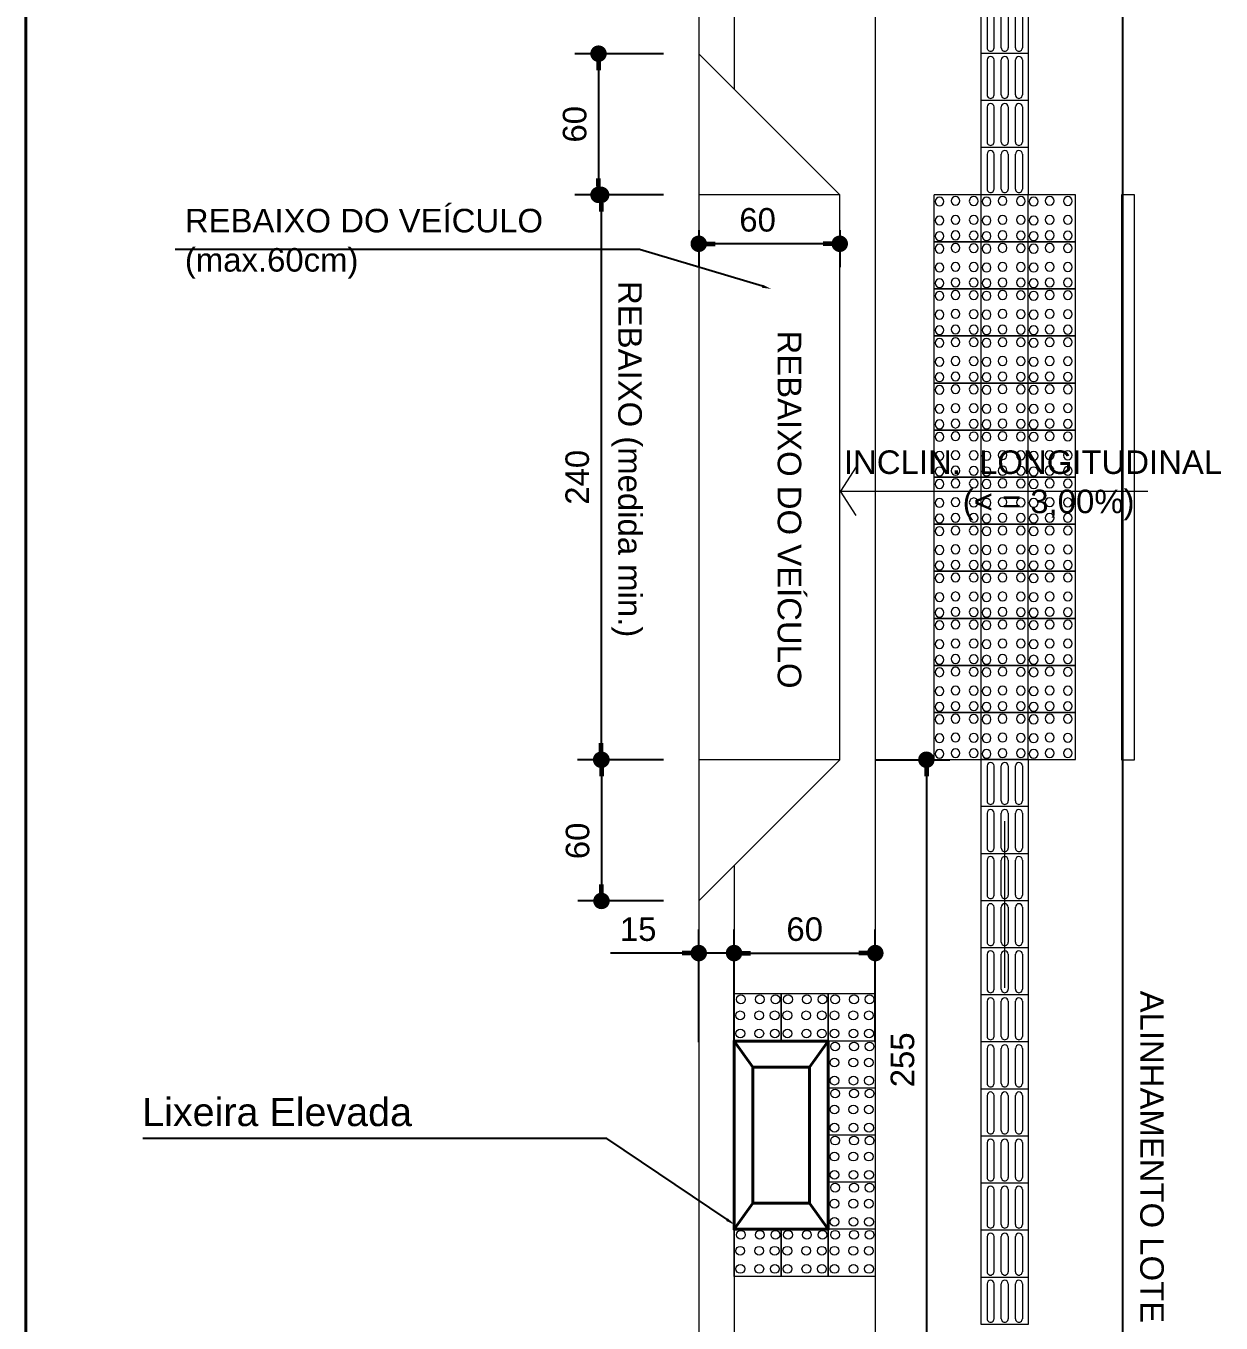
# Model space of a CAD drawing. Header units: millimetres. Extents: x 2084 to 63904, y -2368 to 2343.
# Drawn here: x 61304 to 61812, y -1380 to -829 of the extents above; entities that cross this region are included whole.
import ezdxf
from ezdxf import colors
from ezdxf.entities.mleader import LeaderData, LeaderLine
from ezdxf.math import Vec2, Vec3

# ---------------------------------------------------------------- set-up
doc = ezdxf.new("R2010")
doc.units = ezdxf.units.MM
doc.header["$PDMODE"] = 2
doc.layers.get('0').update_dxf_attribs({"color": 8})
doc.layers.get('Defpoints').update_dxf_attribs({"lineweight": 0})
for name, color, linetype, lineweight in [('BLOCOS', 1, 'Continuous', 5), ('COTAS', 1, 'Continuous', 0), ('P1', 1, 'Continuous', 5), ('P4', 4, 'Continuous', 40), ('P6', 6, 'Continuous', 60), ('PASSEIO PÚBLIOO', 252, 'Continuous', 13), ('PISO PODOTÁTIL-ALERTA', 1, 'Continuous', 5), ('TEXTO PADRÃO', 2, 'Continuous', 15)]:
    doc.layers.add(name, color=color, linetype=linetype, lineweight=lineweight)
doc.layers.add('LINHAS', color=3, linetype='Continuous')
doc.layers.add('TEXTO', color=2, linetype='Continuous')
doc.styles.get("Standard").update_dxf_attribs({"font": 'arial.ttf'})
doc.dimstyles.new('1-50', dxfattribs={"dimtxt": 10, "dimasz": 7, "dimexe": 10, "dimexo": 15, "dimgap": 5, "dimtad": 1, "dimdec": 0, "dimtxsty": 'Standard', "dimblk": 'DOT', "dimcen": 2.5, "dimclrd": 5, "dimclre": 5, "dimclrt": 7, "dimadec": 0, "dimazin": 0, "dimtfac": 1, "dimtdec": 0, "dimtmove": 0, "dimatfit": 3, "dimldrblk": 'DOT', "dimfxl": 10, "dimarcsym": 0})

# ---------------------------------------------------------------- blocks, each defined once
blk = doc.blocks.new('Piso tátil direcional')
for p, q in [((0, 0), (20, 0)), ((0, 0), (0, -20)), ((20, 0), (20, -20)), ((2.71, -2.52), (17.6, -2.52)), ((17.6, -5.44), (2.71, -5.44)), ((2.71, -8.54), (17.6, -8.54)), ((17.6, -11.46), (2.71, -11.46)), ((17.6, -14.56), (2.71, -14.56)), ((20, -20), (0, -20)), ((2.71, -17.48), (17.6, -17.48))]:
    blk.add_line(p, q)
for centre, start, end in [((2.71, -3.98), 90, 270), ((2.71, -3.98), 90, 270), ((17.6, -3.98), 270, 90), ((2.71, -10), 90, 270), ((2.71, -10), 90, 270), ((17.6, -10), 270, 90), ((2.71, -16.02), 90, 270), ((2.71, -16.02), 90, 270), ((17.6, -16.02), 270, 90)]:
    blk.add_arc(centre, 1.46, start, end)
blk = doc.blocks.new('DOT')
at = {"layer": 'P6', "color": 0, "linetype": 'ByBlock'}
blk.add_line((-0.5, 0), (-1, 0), dxfattribs=at)
at = {"layer": 'P6', "color": 0, "linetype": 'ByBlock', "const_width": 0.5}
blk.add_lwpolyline([(-0.25, 0, 1), (0.25, 0, 1)], format="xyb", close=True, dxfattribs=at)
blk = doc.blocks.new('*D96')
at = {"layer": 'COTAS', "color": 5, "lineweight": -2, "transparency": 16777216}
for p, q in [((61575.28, -1141), (61538.96, -1141)), ((61548.96, -1148), (61548.96, -1194)), ((61575.28, -1201), (61538.96, -1201))]:
    blk.add_line(p, q, dxfattribs=at)
at = {"layer": 'Defpoints', "color": 0, "transparency": 16777216}
for p in [(61590.28, -1141), (61548.96, -1201), (61590.28, -1201, 10)]:
    blk.add_point(p, dxfattribs=at)
at = {"layer": 'COTAS', "color": 5, "lineweight": -2, "transparency": 16777216, "xscale": 7, "yscale": 7, "zscale": 7}
for p, rotation in [((61548.96, -1141), 90), ((61548.96, -1201), 270)]:
    blk.add_blockref('DOT', p, dxfattribs=dict(at, rotation=rotation))
at = {"layer": 'COTAS', "color": 7, "transparency": 16777216, "insert": (61538.86, -1175.49), "char_height": 10, "attachment_point": 5, "rotation": 90}
blk.add_mtext('60', dxfattribs=at)
blk = doc.blocks.new('_DOT')
at = {"color": 0, "linetype": 'ByBlock', "lineweight": -2}
blk.add_line((-0.5, 0), (-1, 0), dxfattribs=at)
at = {"linetype": 'ByBlock', "lineweight": -2, "const_width": 0.5}
blk.add_lwpolyline([(-0.25, 0, 1), (0.25, 0, 1)], format="xyb", close=True, dxfattribs=at)
blk = doc.blocks.new('*D101')
at = {"layer": 'BLOCOS', "color": 5, "lineweight": -2, "transparency": 16777216}
for p, q in [((61590.28, -916), (61590.28, -931.77)), ((61650.17, -916), (61650.17, -931.77)), ((61643.17, -921.77), (61597.28, -921.77))]:
    blk.add_line(p, q, dxfattribs=at)
at = {"layer": 'Defpoints', "color": 0, "transparency": 16777216}
for p in [(61590.28, -901), (61650.17, -901), (61590.28, -921.77)]:
    blk.add_point(p, dxfattribs=at)
at = {"layer": 'BLOCOS', "color": 5, "lineweight": -2, "transparency": 16777216, "xscale": 7, "yscale": 7, "zscale": 7, "rotation": 180}
blk.add_blockref('DOT', (61590.28, -921.77), dxfattribs=at)
at = {"layer": 'BLOCOS', "color": 5, "lineweight": -2, "transparency": 16777216, "xscale": 7, "yscale": 7, "zscale": 7}
blk.add_blockref('DOT', (61650.17, -921.77), dxfattribs=at)
at = {"layer": 'BLOCOS', "color": 7, "transparency": 16777216, "insert": (61615.28, -911.66), "char_height": 10, "attachment_point": 5}
blk.add_mtext('60', dxfattribs=at)
blk = doc.blocks.new('*D97')
at = {"layer": 'COTAS', "color": 5, "lineweight": -2, "transparency": 16777216}
for p, q in [((61575.28, -901), (61538.83, -901)), ((61548.83, -908), (61548.83, -1134)), ((61575.28, -1141), (61538.83, -1141))]:
    blk.add_line(p, q, dxfattribs=at)
at = {"layer": 'Defpoints', "color": 0, "transparency": 16777216}
for p in [(61590.28, -901), (61548.83, -1141), (61590.28, -1141)]:
    blk.add_point(p, dxfattribs=at)
at = {"layer": 'COTAS', "color": 5, "lineweight": -2, "transparency": 16777216, "xscale": 7, "yscale": 7, "zscale": 7}
for p, rotation in [((61548.83, -901), 90), ((61548.83, -1141), 270)]:
    blk.add_blockref('DOT', p, dxfattribs=dict(at, rotation=rotation))
at = {"layer": 'COTAS', "color": 7, "transparency": 16777216, "insert": (61538.72, -1021), "char_height": 10, "attachment_point": 5, "rotation": 90}
blk.add_mtext('240', dxfattribs=at)
blk = doc.blocks.new('*D98')
at = {"layer": 'COTAS', "color": 5, "lineweight": -2, "transparency": 16777216}
for p, q in [((61575.28, -841), (61537.71, -841)), ((61547.71, -848), (61547.71, -894)), ((61575.28, -901), (61537.71, -901))]:
    blk.add_line(p, q, dxfattribs=at)
at = {"layer": 'Defpoints', "color": 0, "transparency": 16777216}
for p in [(61590.28, -841, 10), (61547.71, -901), (61590.28, -901, 10)]:
    blk.add_point(p, dxfattribs=at)
at = {"layer": 'COTAS', "color": 5, "lineweight": -2, "transparency": 16777216, "xscale": 7, "yscale": 7, "zscale": 7}
for p, rotation in [((61547.71, -841), 90), ((61547.71, -901), 270)]:
    blk.add_blockref('DOT', p, dxfattribs=dict(at, rotation=rotation))
at = {"layer": 'COTAS', "color": 7, "transparency": 16777216, "insert": (61537.61, -871), "char_height": 10, "attachment_point": 5, "rotation": 90}
blk.add_mtext('60', dxfattribs=at)
blk = doc.blocks.new('*D99')
at = {"layer": 'COTAS', "color": 5, "lineweight": -2, "transparency": 16777216}
for p, q in [((61605.28, -1261.03), (61605.28, -1213.16)), ((61665.28, -1261.03), (61665.28, -1213.16)), ((61612.28, -1223.16), (61658.28, -1223.16))]:
    blk.add_line(p, q, dxfattribs=at)
at = {"layer": 'Defpoints', "color": 0, "transparency": 16777216}
for p in [(61665.28, -1223.16), (61605.28, -1276.03), (61665.28, -1276.03)]:
    blk.add_point(p, dxfattribs=at)
at = {"layer": 'COTAS', "color": 5, "lineweight": -2, "transparency": 16777216, "xscale": 7, "yscale": 7, "zscale": 7, "rotation": 180}
blk.add_blockref('DOT', (61605.28, -1223.16), dxfattribs=at)
at = {"layer": 'COTAS', "color": 5, "lineweight": -2, "transparency": 16777216, "xscale": 7, "yscale": 7, "zscale": 7}
blk.add_blockref('DOT', (61665.28, -1223.16), dxfattribs=at)
at = {"layer": 'COTAS', "color": 7, "transparency": 16777216, "insert": (61635.28, -1213.05), "char_height": 10, "attachment_point": 5}
blk.add_mtext('60', dxfattribs=at)
blk = doc.blocks.new('*D103')
at = {"layer": 'COTAS', "color": 5, "lineweight": -2, "transparency": 16777216}
for p, q in [((61590.28, -1261.03), (61590.28, -1213.16)), ((61605.28, -1261.03), (61605.28, -1213.16)), ((61583.28, -1223.16), (61552.82, -1223.16)), ((61605.28, -1223.16), (61590.28, -1223.16)), ((61612.28, -1223.16), (61619.28, -1223.16))]:
    blk.add_line(p, q, dxfattribs=at)
at = {"layer": 'Defpoints', "color": 0, "transparency": 16777216}
for p in [(61590.28, -1223.16), (61590.28, -1276.03), (61605.28, -1276.03)]:
    blk.add_point(p, dxfattribs=at)
at = {"layer": 'COTAS', "color": 5, "lineweight": -2, "transparency": 16777216, "xscale": 7, "yscale": 7, "zscale": 7}
blk.add_blockref('DOT', (61590.28, -1223.16), dxfattribs=at)
at = {"layer": 'COTAS', "color": 5, "lineweight": -2, "transparency": 16777216, "xscale": 7, "yscale": 7, "zscale": 7, "rotation": 180}
blk.add_blockref('DOT', (61605.28, -1223.16), dxfattribs=at)
at = {"layer": 'COTAS', "color": 7, "transparency": 16777216, "insert": (61564.55, -1213.05), "char_height": 10, "attachment_point": 5}
blk.add_mtext('15', dxfattribs=at)
blk = doc.blocks.new('Piso tátil alerta')
for p, q in [((-20, 0), (0, 0)), ((-20, 0), (-20, -20)), ((0, 0), (0, -20)), ((0, -20), (-20, -20))]:
    blk.add_line(p, q)
for centre in [(-17.71, -2.43), (-10.91, -2.74), (-3.18, -2.67), (-17.71, -9.04), (-10.91, -9.34), (-3.18, -9.28), (-17.71, -17.08), (-10.91, -17.38), (-3.18, -17.32)]:
    blk.add_circle(centre, 1.86)
blk = doc.blocks.new('*D112')
at = {"layer": 'COTAS', "color": 5, "lineweight": -2, "transparency": 16777216}
for p, q in [((61665.17, -1141), (61696.98, -1141)), ((61686.98, -1148), (61686.98, -1389.03)), ((61665.17, -1396.03), (61696.98, -1396.03))]:
    blk.add_line(p, q, dxfattribs=at)
at = {"layer": 'Defpoints', "color": 0, "transparency": 16777216}
for p in [(61650.17, -1141, -10), (61650.17, -1396.03), (61686.98, -1396.03)]:
    blk.add_point(p, dxfattribs=at)
at = {"layer": 'COTAS', "color": 5, "lineweight": -2, "transparency": 16777216, "xscale": 7, "yscale": 7, "zscale": 7}
for p, rotation in [((61686.98, -1141), 90), ((61686.98, -1396.03), 270)]:
    blk.add_blockref('DOT', p, dxfattribs=dict(at, rotation=rotation))
at = {"layer": 'COTAS', "color": 7, "transparency": 16777216, "insert": (61676.87, -1268.52), "char_height": 10, "attachment_point": 5, "rotation": 90}
blk.add_mtext('255', dxfattribs=at)

msp = doc.modelspace()

# ---------------------------------------------------------------- linework, layer by layer
at = {"layer": 'BLOCOS'}
for points in [[(61657.18, -1016.5), (61650.53, -1026.85)], [(61657.18, -1037.2), (61650.53, -1026.85)]]:
    msp.add_lwpolyline(points, dxfattribs=at)
at = {"layer": 'COTAS'}
for p, q in [((61650.53, -1026.85), (61781.09, -1026.85)), ((61720.26, -1237.99), (61720.26, -1167.13))]:
    msp.add_line(p, q, dxfattribs=at)
at = {"layer": 'COTAS', "elevation": -10}
msp.add_lwpolyline([(61769.91, -1141), (61775.34, -1141), (61775.34, -901), (61769.91, -901)], close=True, dxfattribs=at)
at = {"layer": 'LINHAS'}
msp.add_line((61770.28, -692.23), (61770.28, -1542.93), dxfattribs=at)
at = {"layer": 'P1'}
for p, q in [((61590.28, -692.23), (61590.28, -1542.93)), ((61605.28, -692.23), (61605.28, -856.03)), ((61590.28, -841, -10), (61650.17, -901, -10)), ((61650.17, -901, -10), (61590.28, -901, -10)), ((61650.17, -1141, -10), (61650.17, -901, -10)), ((61650.17, -1141, -10), (61590.28, -1141, -10)), ((61590.28, -1201), (61650.17, -1141, -10)), ((61605.28, -1185.98), (61605.28, -1542.93))]:
    msp.add_line(p, q, dxfattribs=at)
at = {"layer": 'P4'}
for p, q in [((61304.5, -2368.06), (61304.5, -388.48)), ((61605.28, -1260.53), (61613.3, -1271.58)), ((61645.28, -1260.53), (61637.26, -1271.58))]:
    msp.add_line(p, q, dxfattribs=at)
msp.add_lwpolyline([(61645.28, -1260.53), (61605.28, -1260.53), (61605.28, -1340.53), (61645.28, -1340.53)], close=True, dxfattribs=at)
for points in [[(61637.26, -1329.48), (61637.26, -1271.58), (61613.3, -1271.58), (61613.3, -1329.48)], [(61605.28, -1340.53), (61613.3, -1329.48), (61637.26, -1329.48), (61645.28, -1340.53)]]:
    msp.add_lwpolyline(points, dxfattribs=at)
at = {"layer": 'PASSEIO PÚBLIOO'}
msp.add_line((61665.28, -692.23), (61665.28, -1668.05), dxfattribs=at)

# ---------------------------------------------------------------- block references
at = {"layer": 'BLOCOS', "rotation": 270}
for p in [(61730.26, -820.93), (61730.26, -840.93), (61730.26, -860.93), (61730.26, -880.93), (61730.26, -1140.93), (61730.26, -1160.93), (61730.26, -1180.93), (61730.26, -1200.93), (61730.26, -1220.93), (61730.26, -1240.93), (61730.26, -1260.93), (61730.26, -1280.93), (61730.26, -1300.93), (61730.26, -1320.93), (61730.26, -1340.93), (61730.26, -1360.93)]:
    msp.add_blockref('Piso tátil direcional', p, dxfattribs=at)
at = {"layer": 'PISO PODOTÁTIL-ALERTA', "xscale": -1, "rotation": 180}
for p in [(61710.26, -920.93), (61730.26, -920.93), (61750.26, -920.93), (61710.26, -940.93), (61730.26, -940.93), (61750.26, -940.93), (61710.26, -960.93), (61730.26, -960.93), (61750.26, -960.93), (61710.26, -980.93), (61730.26, -980.93), (61750.26, -980.93), (61710.26, -1000.93), (61730.26, -1000.93), (61750.26, -1000.93), (61710.26, -1020.93), (61730.26, -1020.93), (61750.26, -1020.93), (61710.26, -1040.93), (61730.26, -1040.93), (61750.26, -1040.93), (61710.26, -1060.93), (61730.26, -1060.93), (61750.26, -1060.93), (61710.26, -1080.93), (61730.26, -1080.93), (61750.26, -1080.93), (61710.26, -1100.93), (61730.26, -1100.93), (61750.26, -1100.93), (61710.26, -1120.93), (61730.26, -1120.93), (61750.26, -1120.93), (61710.26, -1140.93), (61730.26, -1140.93), (61750.26, -1140.93)]:
    msp.add_blockref('Piso tátil alerta', p, dxfattribs=at)
at = {"layer": 'PISO PODOTÁTIL-ALERTA', "rotation": 270}
for p in [(61625.28, -1260.53), (61645.28, -1260.53), (61665.28, -1260.53), (61665.28, -1280.53), (61665.28, -1300.53), (61665.28, -1320.53), (61665.28, -1340.53), (61625.28, -1360.53), (61645.28, -1360.53), (61665.28, -1360.53)]:
    msp.add_blockref('Piso tátil alerta', p, dxfattribs=at)

# ---------------------------------------------------------------- texts
at = {"layer": 'TEXTO', "char_height": 10, "width": 935.5662, "attachment_point": 1}
for s, insert in [('REBAIXO DO VEÍCULO\\P\\pt90;(max.60cm) ', (61372, -906.93)), ('INCLIN.  LONGITUDINAL\\P             (< = 3,00%)', (61651.95, -1009.57))]:
    msp.add_mtext(s, dxfattribs=dict(at, insert=insert))
at = {"layer": 'TEXTO', "char_height": 10, "width": 935.5662, "attachment_point": 1, "rotation": 270}
for s, insert in [('REBAIXO (medida min.)', (61566.1, -937.6, -10)), ('REBAIXO DO VEÍCULO', (61633.83, -958.62, -10)), ('ALINHAMENTO LOTE ', (61787.82, -1239.13))]:
    msp.add_mtext(s, dxfattribs=dict(at, insert=insert))
at = {"layer": 'TEXTO PADRÃO', "insert": (61339.91, -1284.67), "char_height": 12, "width": 129.3046, "attachment_point": 1}
msp.add_mtext('   Lixeira Elevada', dxfattribs=at)

# ---------------------------------------------------------------- dimensions: what is measured, and where the dimension line sits
at = {"layer": 'BLOCOS'}
dim = msp.add_linear_dim(base=(61590.28, -921.77, -10), p1=(61650.17, -901, -10), p2=(61590.28, -901, -10), dimstyle='1-50', override={"dimblk": 'DOT', "dimldrblk": 'DOT', "dimfxl": 5}, dxfattribs=at)
dim.commit()
dim.dimension.update_dxf_attribs({"geometry": '*D101', "text_midpoint": (61615.28, -921.77, -10), "dimtype": 160})
at = {"layer": 'COTAS'}
for base, p1, p2, angle, picture, middle in [((61547.71, -901, -20), (61590.28, -841, -10), (61590.28, -901, -10), 270, '*D98', (61537.61, -871, -20)), ((61548.83, -1141, -10), (61590.28, -901, -10), (61590.28, -1141, -10), 270, '*D97', (61538.72, -1021, -10)), ((61686.98, -1396.03), (61650.17, -1141, -10), (61650.17, -1396.03), 90, '*D112', (61676.87, -1268.52))]:
    dim = msp.add_linear_dim(base=base, p1=p1, p2=p2, angle=angle, dimstyle='1-50', override={"dimblk": 'DOT', "dimldrblk": 'DOT', "dimfxl": 5}, dxfattribs=at)
    dim.commit()
    dim.dimension.update_dxf_attribs({"geometry": picture, "text_midpoint": middle})
dim = msp.add_linear_dim(base=(61548.96, -1201, -10), p1=(61590.28, -1141, -10), p2=(61590.28, -1201), angle=270, dimstyle='1-50', override={"dimblk": 'DOT', "dimldrblk": 'DOT', "dimfxl": 5}, dxfattribs=at)
dim.commit()
dim.dimension.update_dxf_attribs({"geometry": '*D96', "text_midpoint": (61548.96, -1175.49, -10), "dimtype": 160})
for base, p2, picture, middle in [((61590.28, -1223.16), (61590.28, -1276.03), '*D103', (61564.55, -1213.05)), ((61665.28, -1223.16), (61665.28, -1276.03), '*D99', (61635.28, -1213.05))]:
    dim = msp.add_linear_dim(base=base, p1=(61605.28, -1276.03), p2=p2, dimstyle='1-50', override={"dimblk": 'DOT', "dimldrblk": 'DOT', "dimfxl": 5}, dxfattribs=at)
    dim.commit()
    dim.dimension.update_dxf_attribs({"geometry": picture, "text_midpoint": middle})

# ---------------------------------------------------------------- leaders
ml = msp.add_multileader_mtext('Standard', dxfattribs=at)
ml.set_content('', color=256)
ml.set_leader_properties()
ml.build(insert=Vec2(0, 0))
ml.multileader.update_dxf_attribs({"dogleg_length": 197.15})
ctx = ml.context
ctx.base_point, ctx.plane_origin = Vec3(61363.9, -924.14, 10), Vec3(61621.14, -940.97, 10)
notes = []
notes.append((ctx, [(0, (1, 1, 0), (61565.05, -924.14, 10), (-1, 0), 197.15, [(0, [(61621.14, -940.97, 10)], 0, [])])]))
ctx.mtext.insert, ctx.mtext.flow_direction = Vec3(61365.9, -922.14, 10), 5
ml = msp.add_multileader_mtext('Standard', dxfattribs=at)
ml.set_content('', color=256)
ml.set_leader_properties()
ml.build(insert=Vec2(0, 0))
ml.multileader.update_dxf_attribs({"dogleg_length": 197.15})
ctx = ml.context
ctx.base_point, ctx.plane_origin = Vec3(61350.08, -1301.88, 20), Vec3(61607.33, -1318.71, 20)
notes.append((ctx, [(0, (1, 1, 0), (61551.24, -1301.88, 20), (-1, 0), 197.15, [(0, [(61605.61, -1338.65, 20)], 0, [])])]))
ctx.mtext.insert, ctx.mtext.flow_direction = Vec3(61352.08, -1299.88, 20), 5
for ctx, leaders in notes:
    for number, flags, end, landing, length, lines in leaders:
        leader = LeaderData()
        leader.index, (leader.has_last_leader_line, leader.has_dogleg_vector, leader.attachment_direction) = number, flags
        leader.last_leader_point, leader.dogleg_vector, leader.dogleg_length = Vec3(end), Vec3(landing), length
        for number, points, colour, breaks in lines:
            line = LeaderLine()
            line.index, line.vertices, line.color, line.breaks = number, Vec3.list(points), colors.encode_raw_color(colour), breaks
            leader.lines.append(line)
        ctx.leaders.append(leader)

doc.saveas('drawing.dxf')
